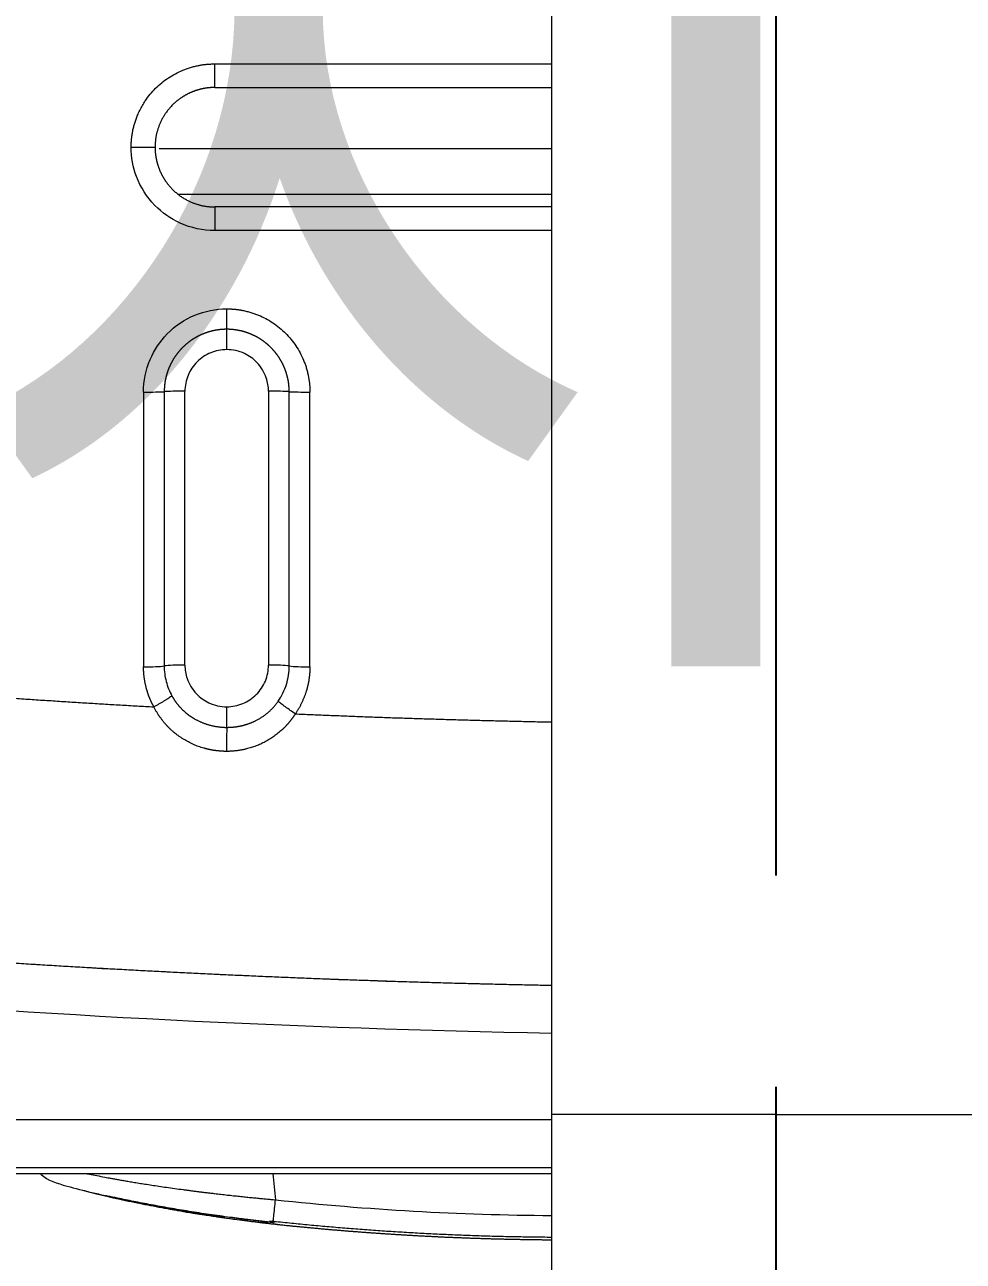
# Model space of a CAD drawing. Header units: millimetres. Extents: x 14183 to 14777, y -4239 to -3399.
# Drawn here: x 14384.29 to 14394.16, y -3508.41 to -3495.4 of the extents above; entities that cross this region are included whole.
import ezdxf

# ---------------------------------------------------------------- set-up
doc = ezdxf.new("R2010")
doc.units = ezdxf.units.MM
doc.header["$LTSCALE"] = 0.1
doc.linetypes.add('CENTER2', pattern=[28.575, 19.05, -3.175, 3.175, -3.175])
doc.linetypes.add('HIDDENX2', pattern=[19.05, 12.7, -6.35])
doc.layers.get('0').update_dxf_attribs({"lineweight": 15})
doc.layers.add('DIM', color=3, linetype='Continuous', lineweight=9)
doc.layers.add('HIDDEN', color=8, linetype='HIDDENX2')
doc.styles.get("Standard").update_dxf_attribs({"font": 'arial.ttf'})

msp = doc.modelspace()

# ---------------------------------------------------------------- linework, layer by layer
at = {"linetype": 'Continuous', "lineweight": 18, "extrusion": (-1.22465e-16, -1, 0)}
for p, q in [((14389.832, -3481.862), (14389.832, -3506.862)), ((14386.29, -3496.061), (14389.832, -3496.061)), ((14385.908, -3497.182), (14389.832, -3497.182)), ((14385.908, -3497.182), (14389.832, -3497.182)), ((14389.832, -3497.317), (14386.29, -3497.317)), ((14389.832, -3506.862), (14389.832, -3556.862)), ((14382.647, -3507.484), (14389.832, -3507.484))]:
    msp.add_line(p, q, dxfattribs=at)
at = {"linetype": 'Continuous', "lineweight": 13, "extrusion": (-1.22465e-16, -1, 0)}
for p, q in [((14386.29, -3496.061), (14386.29, -3495.813)), ((14386.29, -3495.813), (14389.832, -3495.813)), ((14385.705, -3496.701), (14389.832, -3496.701)), ((14385.705, -3496.701), (14389.832, -3496.701)), ((14386.29, -3497.317), (14386.29, -3497.566)), ((14389.832, -3497.566), (14386.29, -3497.566)), ((14385.758, -3499.26), (14385.758, -3502.145)), ((14385.976, -3502.136), (14385.976, -3499.256)), ((14386.855, -3499.256), (14386.855, -3502.136)), ((14387.073, -3502.145), (14387.073, -3499.26)), ((14392.194, -3506.862), (14389.832, -3506.862)), ((14392.194, -3506.862), (14394.557, -3506.862)), ((14389.832, -3506.92), (14382.647, -3506.92)), ((14389.832, -3507.422), (14382.647, -3507.422)), ((14382.647, -3507.484), (14389.832, -3507.484))]:
    msp.add_line(p, q, dxfattribs=at)
at = {"linetype": 'Continuous', "lineweight": 13, "extrusion": (0, 0, -1)}
for radius, start, end in [(125.608, 271.07774, 274.71432), (126.11, 271.07347, 274.71434)]:
    msp.add_arc((-14392.194, -3379.921), radius, start, end, dxfattribs=at)
at = {"linetype": 'Continuous', "lineweight": 18}
for centre, major_axis, ratio, start_param, end_param in [((14385.541, -3499.256), (0.251, 0), 0.034167, 4.712368, 5.759426), ((14387.291, -3499.256), (0.251, 0), 0.034167, 3.66532, 4.712413), ((14385.541, -3502.136), (-0.251, 0), 0.072499, 1.570859, 2.617999), ((14387.291, -3502.136), (-0.251, 0), 0.072499, 0.523584, 1.570727)]:
    msp.add_ellipse(centre, major_axis=major_axis, ratio=ratio, start_param=start_param, end_param=end_param, dxfattribs=at)
at = {"linetype": 'Continuous', "lineweight": 13}
for centre, major_axis, ratio, start_param, end_param in [((14385.542, -3496.689), (0, -75.378), 0.000021, 4.746564, 4.784953), ((14385.976, -3499.264), (-0.251, 0), 0.034167, 4.712389, 5.759585), ((14386.855, -3499.264), (-0.251, 0), 0.034167, 3.665202, 4.712389), ((14387.289, -3496.689), (0, 75.378), 0.000024, 4.639826, 4.67819), ((14385.976, -3502.154), (0.251, 0), 0.0725, 1.570796, 2.617993), ((14386.855, -3502.154), (0.251, 0), 0.0725, 0.523609, 1.570796)]:
    msp.add_ellipse(centre, major_axis=major_axis, ratio=ratio, start_param=start_param, end_param=end_param, dxfattribs=at)
for points, knots in [([(14385.411, -3496.689), (14385.411, -3496.687), (14385.411, -3496.682), (14385.411, -3496.674), (14385.411, -3496.667), (14385.411, -3496.659), (14385.412, -3496.652), (14385.412, -3496.644), (14385.412, -3496.637), (14385.413, -3496.629), (14385.413, -3496.622), (14385.414, -3496.615), (14385.415, -3496.607), (14385.415, -3496.6), (14385.416, -3496.592), (14385.417, -3496.585), (14385.418, -3496.577), (14385.419, -3496.57), (14385.42, -3496.563), (14385.421, -3496.555), (14385.422, -3496.548), (14385.424, -3496.54), (14385.425, -3496.533), (14385.426, -3496.526), (14385.43, -3496.507), (14385.437, -3496.476), (14385.448, -3496.435), (14385.462, -3496.394), (14385.479, -3496.349), (14385.501, -3496.301), (14385.528, -3496.251), (14385.563, -3496.194), (14385.609, -3496.132), (14385.667, -3496.068), (14385.731, -3496.011), (14385.801, -3495.959), (14385.875, -3495.915), (14385.94, -3495.884), (14385.994, -3495.864), (14386.035, -3495.85), (14386.076, -3495.839), (14386.109, -3495.831), (14386.133, -3495.827), (14386.147, -3495.824), (14386.161, -3495.822), (14386.175, -3495.82), (14386.19, -3495.818), (14386.204, -3495.817), (14386.218, -3495.816), (14386.233, -3495.815), (14386.247, -3495.814), (14386.261, -3495.813), (14386.276, -3495.813), (14386.285, -3495.813), (14386.29, -3495.813)], [0, 0, 0, 0, 0.005419, 0.010836, 0.016251, 0.021666, 0.027079, 0.032492, 0.037905, 0.043318, 0.048732, 0.054147, 0.059564, 0.064982, 0.070403, 0.075827, 0.081254, 0.086685, 0.092119, 0.097558, 0.103002, 0.108451, 0.113905, 0.119366, 0.124832, 0.156136, 0.187332, 0.218498, 0.249708, 0.291254, 0.332821, 0.37459, 0.437093, 0.499513, 0.56187, 0.624528, 0.687127, 0.74962, 0.780837, 0.812053, 0.843344, 0.874787, 0.88526, 0.895717, 0.906161, 0.916594, 0.927018, 0.937438, 0.947855, 0.958272, 0.968692, 0.979119, 0.989554, 1, 1, 1, 1]), ([(14386.416, -3498.389), (14386.418, -3498.389), (14386.423, -3498.389), (14386.431, -3498.389), (14386.438, -3498.389), (14386.446, -3498.39), (14386.453, -3498.39), (14386.46, -3498.39), (14386.468, -3498.391), (14386.475, -3498.391), (14386.483, -3498.392), (14386.49, -3498.392), (14386.498, -3498.393), (14386.505, -3498.394), (14386.512, -3498.394), (14386.52, -3498.395), (14386.527, -3498.396), (14386.535, -3498.397), (14386.542, -3498.398), (14386.549, -3498.399), (14386.557, -3498.4), (14386.564, -3498.402), (14386.571, -3498.403), (14386.579, -3498.404), (14386.598, -3498.408), (14386.628, -3498.415), (14386.67, -3498.426), (14386.71, -3498.44), (14386.764, -3498.46), (14386.828, -3498.491), (14386.902, -3498.535), (14386.971, -3498.586), (14387.035, -3498.644), (14387.093, -3498.708), (14387.144, -3498.777), (14387.188, -3498.851), (14387.219, -3498.916), (14387.24, -3498.969), (14387.253, -3499.01), (14387.265, -3499.051), (14387.272, -3499.084), (14387.276, -3499.108), (14387.279, -3499.122), (14387.281, -3499.136), (14387.283, -3499.15), (14387.285, -3499.164), (14387.286, -3499.179), (14387.288, -3499.193), (14387.289, -3499.207), (14387.29, -3499.222), (14387.29, -3499.236), (14387.291, -3499.25), (14387.291, -3499.26), (14387.291, -3499.264)], [0, 0, 0, 0, 0.005423, 0.010844, 0.016263, 0.02168, 0.027096, 0.032511, 0.037926, 0.043341, 0.048756, 0.054172, 0.05959, 0.065008, 0.070429, 0.075852, 0.081279, 0.086708, 0.092141, 0.097577, 0.103018, 0.108464, 0.113915, 0.119372, 0.124834, 0.15614, 0.187332, 0.218487, 0.24968, 0.311957, 0.374523, 0.437045, 0.499445, 0.561837, 0.624469, 0.687106, 0.749572, 0.780824, 0.812058, 0.843348, 0.87477, 0.885265, 0.895739, 0.906197, 0.91664, 0.927071, 0.937494, 0.94791, 0.958323, 0.968736, 0.979151, 0.989572, 1, 1, 1, 1]), ([(14386.416, -3498.604), (14386.414, -3498.604), (14386.409, -3498.604), (14386.403, -3498.604), (14386.397, -3498.604), (14386.391, -3498.605), (14386.384, -3498.605), (14386.378, -3498.605), (14386.372, -3498.606), (14386.365, -3498.606), (14386.359, -3498.607), (14386.353, -3498.607), (14386.347, -3498.608), (14386.341, -3498.608), (14386.334, -3498.609), (14386.328, -3498.61), (14386.322, -3498.611), (14386.316, -3498.612), (14386.31, -3498.613), (14386.303, -3498.614), (14386.297, -3498.615), (14386.291, -3498.616), (14386.285, -3498.617), (14386.279, -3498.618), (14386.273, -3498.62), (14386.267, -3498.621), (14386.261, -3498.623), (14386.255, -3498.624), (14386.249, -3498.626), (14386.243, -3498.627), (14386.237, -3498.629), (14386.231, -3498.63), (14386.225, -3498.632), (14386.219, -3498.634), (14386.214, -3498.636), (14386.208, -3498.638), (14386.202, -3498.64), (14386.196, -3498.642), (14386.19, -3498.644), (14386.185, -3498.646), (14386.179, -3498.648), (14386.173, -3498.65), (14386.168, -3498.653), (14386.162, -3498.655), (14386.156, -3498.657), (14386.151, -3498.66), (14386.145, -3498.662), (14386.14, -3498.665), (14386.134, -3498.667), (14386.129, -3498.67), (14386.123, -3498.673), (14386.118, -3498.675), (14386.113, -3498.678), (14386.107, -3498.681), (14386.102, -3498.684), (14386.097, -3498.687), (14386.091, -3498.689), (14386.086, -3498.692), (14386.081, -3498.696), (14386.076, -3498.699), (14386.071, -3498.702), (14386.066, -3498.705), (14386.061, -3498.708), (14386.056, -3498.711), (14386.051, -3498.715), (14386.046, -3498.718), (14386.041, -3498.721), (14386.036, -3498.725), (14386.031, -3498.728), (14386.026, -3498.732), (14386.021, -3498.735), (14386.017, -3498.739), (14386.012, -3498.742), (14386.007, -3498.746), (14386.003, -3498.75), (14385.998, -3498.754), (14385.994, -3498.757), (14385.989, -3498.761), (14385.985, -3498.765), (14385.98, -3498.769), (14385.976, -3498.773), (14385.971, -3498.777), (14385.967, -3498.781), (14385.963, -3498.785), (14385.959, -3498.789), (14385.954, -3498.793), (14385.95, -3498.797), (14385.946, -3498.801), (14385.942, -3498.805), (14385.938, -3498.809), (14385.934, -3498.814), (14385.93, -3498.818), (14385.926, -3498.822), (14385.922, -3498.827), (14385.919, -3498.831), (14385.915, -3498.835), (14385.911, -3498.84), (14385.907, -3498.844), (14385.904, -3498.849), (14385.9, -3498.853), (14385.897, -3498.858), (14385.893, -3498.862), (14385.89, -3498.867), (14385.886, -3498.872), (14385.883, -3498.876), (14385.879, -3498.881), (14385.876, -3498.886), (14385.873, -3498.89), (14385.87, -3498.895), (14385.866, -3498.9), (14385.863, -3498.905), (14385.86, -3498.909), (14385.857, -3498.914), (14385.854, -3498.919), (14385.851, -3498.924), (14385.848, -3498.929), (14385.846, -3498.934), (14385.843, -3498.939), (14385.84, -3498.944), (14385.837, -3498.949), (14385.835, -3498.954), (14385.832, -3498.959), (14385.829, -3498.964), (14385.827, -3498.969), (14385.824, -3498.974), (14385.822, -3498.979), (14385.82, -3498.984), (14385.817, -3498.989), (14385.815, -3498.994), (14385.813, -3498.999), (14385.81, -3499.005), (14385.808, -3499.01), (14385.806, -3499.015), (14385.804, -3499.02), (14385.802, -3499.025), (14385.8, -3499.03), (14385.798, -3499.036), (14385.796, -3499.041), (14385.794, -3499.046), (14385.793, -3499.051), (14385.791, -3499.057), (14385.789, -3499.062), (14385.788, -3499.067), (14385.786, -3499.073), (14385.784, -3499.078), (14385.783, -3499.083), (14385.781, -3499.089), (14385.78, -3499.094), (14385.779, -3499.099), (14385.777, -3499.105), (14385.776, -3499.11), (14385.775, -3499.115), (14385.774, -3499.121), (14385.772, -3499.126), (14385.771, -3499.131), (14385.77, -3499.137), (14385.769, -3499.142), (14385.768, -3499.147), (14385.767, -3499.153), (14385.766, -3499.158), (14385.766, -3499.164), (14385.765, -3499.169), (14385.764, -3499.174), (14385.763, -3499.18), (14385.763, -3499.185), (14385.762, -3499.19), (14385.762, -3499.196), (14385.761, -3499.201), (14385.761, -3499.207), (14385.76, -3499.212), (14385.76, -3499.217), (14385.76, -3499.223), (14385.759, -3499.228), (14385.759, -3499.233), (14385.759, -3499.239), (14385.759, -3499.244), (14385.759, -3499.249), (14385.758, -3499.255), (14385.758, -3499.258), (14385.758, -3499.26)], [0, 0, 0, 0, 0.006117, 0.012229, 0.018335, 0.024437, 0.030533, 0.036624, 0.042711, 0.048792, 0.054868, 0.060939, 0.067004, 0.073065, 0.07912, 0.085171, 0.091216, 0.097256, 0.103291, 0.10932, 0.115344, 0.121363, 0.127377, 0.133386, 0.139389, 0.145387, 0.151379, 0.157366, 0.163348, 0.169325, 0.175296, 0.181261, 0.187221, 0.193176, 0.199126, 0.20507, 0.211008, 0.216941, 0.222869, 0.228791, 0.234708, 0.240619, 0.246525, 0.252426, 0.258321, 0.264211, 0.270095, 0.275975, 0.281849, 0.287717, 0.293581, 0.299439, 0.305291, 0.311139, 0.316981, 0.322818, 0.328649, 0.334476, 0.340297, 0.346113, 0.351923, 0.357728, 0.363528, 0.369322, 0.375112, 0.380895, 0.386674, 0.392447, 0.398214, 0.403977, 0.409734, 0.415485, 0.421231, 0.426972, 0.432707, 0.438437, 0.444162, 0.449881, 0.455594, 0.461302, 0.467005, 0.472702, 0.478394, 0.484081, 0.489762, 0.495438, 0.501108, 0.506773, 0.512433, 0.518087, 0.523736, 0.52938, 0.535018, 0.540652, 0.54628, 0.551902, 0.557519, 0.563131, 0.568738, 0.57434, 0.579936, 0.585527, 0.591112, 0.596693, 0.602268, 0.607838, 0.613402, 0.618961, 0.624515, 0.630063, 0.635606, 0.641144, 0.646676, 0.652203, 0.657725, 0.663241, 0.668752, 0.674257, 0.679757, 0.685252, 0.690741, 0.696225, 0.701703, 0.707177, 0.712644, 0.718107, 0.723563, 0.729015, 0.734461, 0.739902, 0.745338, 0.750768, 0.756193, 0.761612, 0.767027, 0.772436, 0.777839, 0.783238, 0.788631, 0.794019, 0.799402, 0.80478, 0.810152, 0.815519, 0.820881, 0.826237, 0.831589, 0.836935, 0.842275, 0.847611, 0.852941, 0.858266, 0.863585, 0.8689, 0.874208, 0.879512, 0.88481, 0.890103, 0.89539, 0.900672, 0.905949, 0.91122, 0.916486, 0.921747, 0.927002, 0.932251, 0.937496, 0.942734, 0.947968, 0.953195, 0.958418, 0.963635, 0.968846, 0.974052, 0.979252, 0.984448, 0.989637, 0.994821, 1, 1, 1, 1]), ([(14387.073, -3499.26), (14387.073, -3499.258), (14387.073, -3499.254), (14387.073, -3499.247), (14387.073, -3499.241), (14387.072, -3499.234), (14387.072, -3499.228), (14387.072, -3499.221), (14387.071, -3499.215), (14387.071, -3499.208), (14387.07, -3499.202), (14387.07, -3499.195), (14387.069, -3499.189), (14387.068, -3499.182), (14387.068, -3499.176), (14387.067, -3499.169), (14387.066, -3499.162), (14387.065, -3499.156), (14387.064, -3499.149), (14387.062, -3499.143), (14387.061, -3499.136), (14387.06, -3499.13), (14387.059, -3499.123), (14387.057, -3499.117), (14387.056, -3499.11), (14387.054, -3499.104), (14387.052, -3499.097), (14387.051, -3499.091), (14387.049, -3499.085), (14387.047, -3499.078), (14387.045, -3499.072), (14387.043, -3499.065), (14387.041, -3499.059), (14387.039, -3499.052), (14387.037, -3499.046), (14387.035, -3499.04), (14387.032, -3499.033), (14387.03, -3499.027), (14387.028, -3499.021), (14387.025, -3499.014), (14387.023, -3499.008), (14387.02, -3499.002), (14387.017, -3498.996), (14387.014, -3498.989), (14387.012, -3498.983), (14387.009, -3498.977), (14387.006, -3498.971), (14387.003, -3498.965), (14386.999, -3498.959), (14386.996, -3498.953), (14386.993, -3498.947), (14386.99, -3498.941), (14386.986, -3498.935), (14386.983, -3498.929), (14386.979, -3498.923), (14386.976, -3498.917), (14386.972, -3498.911), (14386.968, -3498.905), (14386.965, -3498.899), (14386.961, -3498.893), (14386.957, -3498.888), (14386.953, -3498.882), (14386.949, -3498.876), (14386.945, -3498.871), (14386.94, -3498.865), (14386.936, -3498.86), (14386.932, -3498.854), (14386.928, -3498.849), (14386.923, -3498.843), (14386.919, -3498.838), (14386.914, -3498.832), (14386.909, -3498.827), (14386.905, -3498.822), (14386.9, -3498.817), (14386.895, -3498.811), (14386.89, -3498.806), (14386.885, -3498.801), (14386.88, -3498.796), (14386.875, -3498.791), (14386.87, -3498.786), (14386.865, -3498.781), (14386.86, -3498.777), (14386.855, -3498.772), (14386.849, -3498.767), (14386.844, -3498.762), (14386.838, -3498.758), (14386.833, -3498.753), (14386.827, -3498.749), (14386.822, -3498.744), (14386.816, -3498.74), (14386.81, -3498.735), (14386.805, -3498.731), (14386.799, -3498.727), (14386.793, -3498.723), (14386.787, -3498.719), (14386.781, -3498.715), (14386.775, -3498.711), (14386.769, -3498.707), (14386.763, -3498.703), (14386.756, -3498.699), (14386.75, -3498.695), (14386.744, -3498.692), (14386.738, -3498.688), (14386.731, -3498.685), (14386.725, -3498.681), (14386.718, -3498.678), (14386.712, -3498.674), (14386.705, -3498.671), (14386.699, -3498.668), (14386.692, -3498.665), (14386.685, -3498.662), (14386.678, -3498.659), (14386.672, -3498.656), (14386.665, -3498.653), (14386.658, -3498.65), (14386.651, -3498.648), (14386.644, -3498.645), (14386.637, -3498.642), (14386.63, -3498.64), (14386.623, -3498.638), (14386.616, -3498.635), (14386.609, -3498.633), (14386.602, -3498.631), (14386.595, -3498.629), (14386.588, -3498.627), (14386.58, -3498.625), (14386.573, -3498.623), (14386.566, -3498.621), (14386.558, -3498.62), (14386.551, -3498.618), (14386.544, -3498.617), (14386.536, -3498.615), (14386.529, -3498.614), (14386.522, -3498.613), (14386.514, -3498.612), (14386.507, -3498.61), (14386.499, -3498.609), (14386.492, -3498.608), (14386.484, -3498.608), (14386.477, -3498.607), (14386.469, -3498.606), (14386.461, -3498.606), (14386.454, -3498.605), (14386.446, -3498.605), (14386.439, -3498.604), (14386.431, -3498.604), (14386.423, -3498.604), (14386.418, -3498.604), (14386.416, -3498.604)], [0, 0, 0, 0, 0.006284, 0.012577, 0.018877, 0.025186, 0.031502, 0.037827, 0.044159, 0.0505, 0.056848, 0.063205, 0.069569, 0.075942, 0.082322, 0.08871, 0.095106, 0.101509, 0.107921, 0.11434, 0.120767, 0.127202, 0.133644, 0.140094, 0.146552, 0.153017, 0.15949, 0.165971, 0.172459, 0.178955, 0.185458, 0.19197, 0.198488, 0.205015, 0.211549, 0.21809, 0.22464, 0.231197, 0.237762, 0.244334, 0.250915, 0.257503, 0.264099, 0.270703, 0.277315, 0.283935, 0.290562, 0.297197, 0.303841, 0.310492, 0.317151, 0.323817, 0.330492, 0.337174, 0.343864, 0.350562, 0.357268, 0.363981, 0.370702, 0.377431, 0.384168, 0.390912, 0.397664, 0.404424, 0.411192, 0.417967, 0.42475, 0.43154, 0.438338, 0.445144, 0.451958, 0.458779, 0.465609, 0.472446, 0.47929, 0.486143, 0.493004, 0.499872, 0.506748, 0.513633, 0.520525, 0.527425, 0.534333, 0.541249, 0.548173, 0.555105, 0.562045, 0.568993, 0.575948, 0.582912, 0.589883, 0.596862, 0.603849, 0.610843, 0.617846, 0.624856, 0.631874, 0.638899, 0.645933, 0.652973, 0.660022, 0.667078, 0.674142, 0.681213, 0.688292, 0.695379, 0.702473, 0.709575, 0.716685, 0.723802, 0.730927, 0.73806, 0.7452, 0.752348, 0.759504, 0.766668, 0.77384, 0.78102, 0.788207, 0.795403, 0.802606, 0.809817, 0.817036, 0.824262, 0.831497, 0.838739, 0.845989, 0.853247, 0.860512, 0.867785, 0.875066, 0.882355, 0.889651, 0.896954, 0.904266, 0.911584, 0.918911, 0.926245, 0.933586, 0.940935, 0.948292, 0.955656, 0.963028, 0.970407, 0.977794, 0.985188, 0.99259, 1, 1, 1, 1]), ([(14385.649, -3502.575), (14385.648, -3502.573), (14385.646, -3502.569), (14385.642, -3502.562), (14385.639, -3502.555), (14385.635, -3502.549), (14385.632, -3502.542), (14385.628, -3502.535), (14385.625, -3502.528), (14385.622, -3502.521), (14385.619, -3502.514), (14385.616, -3502.508), (14385.613, -3502.501), (14385.61, -3502.494), (14385.607, -3502.487), (14385.604, -3502.48), (14385.601, -3502.473), (14385.598, -3502.466), (14385.596, -3502.459), (14385.593, -3502.451), (14385.591, -3502.444), (14385.588, -3502.437), (14385.586, -3502.43), (14385.583, -3502.423), (14385.581, -3502.415), (14385.579, -3502.408), (14385.577, -3502.401), (14385.575, -3502.394), (14385.572, -3502.386), (14385.57, -3502.379), (14385.568, -3502.369), (14385.565, -3502.357), (14385.562, -3502.343), (14385.559, -3502.328), (14385.556, -3502.314), (14385.553, -3502.299), (14385.551, -3502.285), (14385.549, -3502.27), (14385.547, -3502.256), (14385.545, -3502.241), (14385.544, -3502.227), (14385.543, -3502.212), (14385.542, -3502.198), (14385.541, -3502.183), (14385.541, -3502.168), (14385.541, -3502.159), (14385.541, -3502.154)], [0, 0, 0, 0, 0.017221, 0.034432, 0.051634, 0.068827, 0.086014, 0.103196, 0.120373, 0.137548, 0.154721, 0.171895, 0.189069, 0.206246, 0.223427, 0.240613, 0.257805, 0.275005, 0.292215, 0.309434, 0.326665, 0.343909, 0.361168, 0.378442, 0.395732, 0.413041, 0.430369, 0.447718, 0.465088, 0.482482, 0.499901, 0.533535, 0.567087, 0.600566, 0.633981, 0.667341, 0.700656, 0.733935, 0.767187, 0.800422, 0.83365, 0.866879, 0.900119, 0.93338, 0.96667, 1, 1, 1, 1]), ([(14385.758, -3502.145), (14385.758, -3502.2), (14385.765, -3502.255), (14385.786, -3502.334), (14385.794, -3502.361), (14385.815, -3502.412), (14385.827, -3502.437), (14385.84, -3502.461)], [0, 0, 0, 0, 0.5, 0.5, 0.75, 0.75, 1, 1, 1, 1]), ([(14386.957, -3502.516), (14386.976, -3502.489), (14386.993, -3502.46), (14387.022, -3502.401), (14387.034, -3502.37), (14387.063, -3502.276), (14387.073, -3502.21), (14387.073, -3502.145)], [0, 0, 0, 0, 0.25, 0.25, 0.5, 0.5, 1, 1, 1, 1]), ([(14387.291, -3502.154), (14387.291, -3502.156), (14387.291, -3502.161), (14387.29, -3502.169), (14387.29, -3502.177), (14387.29, -3502.184), (14387.29, -3502.192), (14387.289, -3502.199), (14387.289, -3502.207), (14387.289, -3502.214), (14387.288, -3502.222), (14387.287, -3502.229), (14387.287, -3502.237), (14387.286, -3502.244), (14387.285, -3502.252), (14387.284, -3502.259), (14387.283, -3502.266), (14387.282, -3502.274), (14387.281, -3502.281), (14387.28, -3502.289), (14387.279, -3502.296), (14387.278, -3502.303), (14387.276, -3502.311), (14387.275, -3502.318), (14387.274, -3502.326), (14387.272, -3502.333), (14387.271, -3502.34), (14387.269, -3502.348), (14387.267, -3502.355), (14387.265, -3502.362), (14387.264, -3502.369), (14387.262, -3502.377), (14387.26, -3502.384), (14387.258, -3502.391), (14387.256, -3502.399), (14387.254, -3502.406), (14387.251, -3502.415), (14387.247, -3502.427), (14387.242, -3502.441), (14387.237, -3502.455), (14387.232, -3502.468), (14387.227, -3502.482), (14387.221, -3502.495), (14387.215, -3502.509), (14387.209, -3502.522), (14387.203, -3502.535), (14387.197, -3502.548), (14387.19, -3502.561), (14387.183, -3502.574), (14387.176, -3502.587), (14387.169, -3502.599), (14387.161, -3502.612), (14387.153, -3502.624), (14387.145, -3502.637), (14387.14, -3502.645), (14387.137, -3502.649)], [0, 0, 0, 0, 0.014395, 0.028773, 0.043134, 0.057479, 0.07181, 0.086127, 0.100431, 0.114724, 0.129007, 0.14328, 0.157545, 0.171802, 0.186054, 0.2003, 0.214542, 0.228781, 0.243018, 0.257254, 0.27149, 0.285728, 0.299968, 0.314211, 0.328458, 0.342711, 0.356971, 0.371238, 0.385514, 0.399799, 0.414095, 0.428403, 0.442724, 0.457059, 0.471409, 0.485774, 0.500157, 0.528071, 0.555927, 0.583731, 0.611493, 0.63922, 0.666919, 0.694598, 0.722265, 0.749928, 0.777595, 0.805273, 0.832971, 0.860696, 0.888456, 0.916259, 0.944112, 0.972023, 1, 1, 1, 1]), ([(14382.119, -3502.325), (14382.148, -3502.327), (14382.207, -3502.332), (14382.295, -3502.34), (14382.384, -3502.347), (14382.472, -3502.355), (14382.56, -3502.362), (14382.648, -3502.369), (14382.736, -3502.376), (14382.825, -3502.383), (14382.913, -3502.39), (14383.001, -3502.397), (14383.089, -3502.404), (14383.178, -3502.411), (14383.266, -3502.418), (14383.354, -3502.425), (14383.442, -3502.431), (14383.531, -3502.438), (14383.619, -3502.444), (14383.707, -3502.451), (14383.795, -3502.457), (14383.884, -3502.463), (14383.972, -3502.47), (14384.06, -3502.476), (14384.148, -3502.482), (14384.237, -3502.488), (14384.325, -3502.494), (14384.413, -3502.5), (14384.502, -3502.506), (14384.59, -3502.511), (14384.678, -3502.517), (14384.766, -3502.523), (14384.855, -3502.528), (14384.943, -3502.534), (14385.031, -3502.539), (14385.12, -3502.545), (14385.208, -3502.55), (14385.296, -3502.555), (14385.384, -3502.56), (14385.473, -3502.565), (14385.561, -3502.57), (14385.62, -3502.574), (14385.649, -3502.575)], [0, 0, 0, 0, 0.025019, 0.050037, 0.075053, 0.100069, 0.125083, 0.150097, 0.175109, 0.20012, 0.22513, 0.250139, 0.275148, 0.300155, 0.325161, 0.350166, 0.37517, 0.400173, 0.425175, 0.450177, 0.475177, 0.500176, 0.525175, 0.550173, 0.57517, 0.600166, 0.625161, 0.650155, 0.675149, 0.700142, 0.725134, 0.750125, 0.775116, 0.800106, 0.825095, 0.850083, 0.875071, 0.900058, 0.925044, 0.95003, 0.975015, 1, 1, 1, 1]), ([(14385.84, -3502.461), (14385.835, -3502.464), (14385.83, -3502.467), (14385.819, -3502.475), (14385.812, -3502.479), (14385.799, -3502.488), (14385.792, -3502.492), (14385.776, -3502.502), (14385.768, -3502.507), (14385.751, -3502.517), (14385.742, -3502.523), (14385.724, -3502.533), (14385.715, -3502.539), (14385.696, -3502.549), (14385.686, -3502.555), (14385.668, -3502.565), (14385.658, -3502.57), (14385.649, -3502.575)], [0, 0, 0, 0, 0.125, 0.125, 0.25, 0.25, 0.375, 0.375, 0.5, 0.5, 0.625, 0.625, 0.75, 0.75, 0.875, 0.875, 1, 1, 1, 1]), ([(14386.414, -3503.043), (14386.411, -3503.043), (14386.406, -3503.043), (14386.398, -3503.043), (14386.39, -3503.043), (14386.382, -3503.042), (14386.375, -3503.042), (14386.367, -3503.042), (14386.359, -3503.041), (14386.351, -3503.041), (14386.343, -3503.04), (14386.336, -3503.039), (14386.328, -3503.039), (14386.32, -3503.038), (14386.312, -3503.037), (14386.305, -3503.036), (14386.297, -3503.035), (14386.29, -3503.034), (14386.282, -3503.033), (14386.274, -3503.032), (14386.267, -3503.03), (14386.259, -3503.029), (14386.252, -3503.028), (14386.244, -3503.026), (14386.237, -3503.025), (14386.229, -3503.023), (14386.222, -3503.021), (14386.214, -3503.02), (14386.207, -3503.018), (14386.199, -3503.016), (14386.192, -3503.014), (14386.184, -3503.012), (14386.16, -3503.005), (14386.12, -3502.993), (14386.065, -3502.971), (14386.012, -3502.945), (14385.974, -3502.923), (14385.948, -3502.907), (14385.936, -3502.899), (14385.923, -3502.891), (14385.911, -3502.882), (14385.898, -3502.873), (14385.886, -3502.864), (14385.875, -3502.854), (14385.863, -3502.845), (14385.852, -3502.835), (14385.84, -3502.825), (14385.829, -3502.815), (14385.818, -3502.805), (14385.808, -3502.795), (14385.797, -3502.784), (14385.787, -3502.773), (14385.777, -3502.762), (14385.767, -3502.751), (14385.757, -3502.74), (14385.748, -3502.728), (14385.739, -3502.716), (14385.73, -3502.704), (14385.721, -3502.692), (14385.712, -3502.68), (14385.703, -3502.668), (14385.695, -3502.655), (14385.687, -3502.642), (14385.679, -3502.629), (14385.671, -3502.616), (14385.664, -3502.603), (14385.656, -3502.589), (14385.652, -3502.58), (14385.649, -3502.575)], [0, 0, 0, 0, 0.008367, 0.016715, 0.025046, 0.033359, 0.041655, 0.049936, 0.058201, 0.066451, 0.074686, 0.082908, 0.091117, 0.099314, 0.107499, 0.115673, 0.123836, 0.13199, 0.140134, 0.14827, 0.156398, 0.164518, 0.172632, 0.18074, 0.188843, 0.196941, 0.205035, 0.213125, 0.221213, 0.229299, 0.237383, 0.245467, 0.25355, 0.316573, 0.379102, 0.44143, 0.503846, 0.520099, 0.536291, 0.552428, 0.568514, 0.584554, 0.600551, 0.616512, 0.63244, 0.64834, 0.664217, 0.680076, 0.69592, 0.711754, 0.727584, 0.743412, 0.759245, 0.775086, 0.790939, 0.806808, 0.822699, 0.838615, 0.854559, 0.870537, 0.886552, 0.902607, 0.918707, 0.934855, 0.951055, 0.967311, 0.983624, 1, 1, 1, 1]), ([(14385.84, -3502.461), (14385.841, -3502.463), (14385.843, -3502.466), (14385.846, -3502.472), (14385.849, -3502.477), (14385.853, -3502.483), (14385.856, -3502.488), (14385.86, -3502.494), (14385.864, -3502.5), (14385.867, -3502.506), (14385.871, -3502.512), (14385.876, -3502.518), (14385.88, -3502.524), (14385.884, -3502.53), (14385.889, -3502.536), (14385.894, -3502.542), (14385.899, -3502.548), (14385.904, -3502.555), (14385.909, -3502.561), (14385.914, -3502.567), (14385.92, -3502.573), (14385.926, -3502.58), (14385.932, -3502.586), (14385.938, -3502.592), (14385.952, -3502.607), (14385.975, -3502.629), (14386.009, -3502.656), (14386.045, -3502.681), (14386.073, -3502.698), (14386.094, -3502.71), (14386.106, -3502.716), (14386.119, -3502.722), (14386.131, -3502.728), (14386.144, -3502.734), (14386.156, -3502.739), (14386.169, -3502.744), (14386.182, -3502.749), (14386.195, -3502.754), (14386.207, -3502.758), (14386.22, -3502.762), (14386.233, -3502.766), (14386.246, -3502.769), (14386.259, -3502.772), (14386.272, -3502.775), (14386.285, -3502.778), (14386.298, -3502.78), (14386.312, -3502.782), (14386.325, -3502.784), (14386.338, -3502.786), (14386.351, -3502.787), (14386.364, -3502.789), (14386.377, -3502.789), (14386.39, -3502.79), (14386.403, -3502.791), (14386.411, -3502.791), (14386.416, -3502.791)], [0, 0, 0, 0, 0.008849, 0.017882, 0.027096, 0.036493, 0.046072, 0.055834, 0.065778, 0.075904, 0.086212, 0.096702, 0.107374, 0.118227, 0.129262, 0.140479, 0.151877, 0.163457, 0.175217, 0.187159, 0.199281, 0.211584, 0.224068, 0.236733, 0.249579, 0.312033, 0.374421, 0.436734, 0.498959, 0.518969, 0.538916, 0.5588, 0.578623, 0.598383, 0.618083, 0.637723, 0.657304, 0.676825, 0.696288, 0.715693, 0.73504, 0.75433, 0.773562, 0.792738, 0.811857, 0.830919, 0.849925, 0.868876, 0.887771, 0.906611, 0.925396, 0.944127, 0.962804, 0.981428, 1, 1, 1, 1]), ([(14386.416, -3502.791), (14386.418, -3502.791), (14386.422, -3502.791), (14386.429, -3502.791), (14386.436, -3502.79), (14386.443, -3502.79), (14386.449, -3502.79), (14386.456, -3502.79), (14386.463, -3502.789), (14386.47, -3502.789), (14386.478, -3502.788), (14386.485, -3502.787), (14386.492, -3502.787), (14386.499, -3502.786), (14386.507, -3502.785), (14386.514, -3502.784), (14386.522, -3502.783), (14386.529, -3502.782), (14386.537, -3502.78), (14386.544, -3502.779), (14386.552, -3502.778), (14386.56, -3502.776), (14386.567, -3502.774), (14386.575, -3502.773), (14386.583, -3502.771), (14386.591, -3502.769), (14386.599, -3502.767), (14386.607, -3502.764), (14386.615, -3502.762), (14386.623, -3502.76), (14386.631, -3502.757), (14386.639, -3502.754), (14386.647, -3502.751), (14386.655, -3502.748), (14386.664, -3502.745), (14386.672, -3502.742), (14386.68, -3502.739), (14386.688, -3502.735), (14386.697, -3502.732), (14386.705, -3502.728), (14386.713, -3502.724), (14386.728, -3502.716), (14386.749, -3502.705), (14386.776, -3502.689), (14386.803, -3502.672), (14386.828, -3502.653), (14386.848, -3502.637), (14386.862, -3502.624), (14386.871, -3502.616), (14386.88, -3502.607), (14386.889, -3502.598), (14386.898, -3502.59), (14386.906, -3502.581), (14386.914, -3502.572), (14386.922, -3502.562), (14386.93, -3502.553), (14386.937, -3502.544), (14386.944, -3502.535), (14386.951, -3502.525), (14386.955, -3502.519), (14386.957, -3502.516)], [0, 0, 0, 0, 0.01044, 0.020986, 0.031637, 0.042394, 0.053257, 0.064226, 0.0753, 0.086481, 0.097768, 0.109161, 0.120661, 0.132267, 0.14398, 0.155799, 0.167725, 0.179758, 0.191898, 0.204144, 0.216498, 0.228959, 0.241526, 0.254201, 0.266983, 0.279872, 0.292869, 0.305973, 0.319184, 0.332503, 0.345929, 0.359463, 0.373105, 0.386854, 0.400712, 0.414678, 0.428752, 0.442935, 0.457226, 0.471626, 0.486136, 0.500755, 0.550628, 0.60054, 0.650487, 0.700466, 0.750473, 0.770695, 0.790747, 0.810628, 0.830339, 0.849878, 0.869247, 0.888443, 0.907468, 0.92632, 0.945, 0.963507, 0.98184, 1, 1, 1, 1]), ([(14387.137, -3502.649), (14387.136, -3502.651), (14387.133, -3502.655), (14387.129, -3502.661), (14387.125, -3502.667), (14387.121, -3502.673), (14387.117, -3502.678), (14387.113, -3502.684), (14387.109, -3502.69), (14387.105, -3502.696), (14387.101, -3502.701), (14387.096, -3502.707), (14387.092, -3502.713), (14387.088, -3502.718), (14387.083, -3502.724), (14387.079, -3502.729), (14387.074, -3502.735), (14387.07, -3502.74), (14387.065, -3502.746), (14387.061, -3502.751), (14387.056, -3502.756), (14387.051, -3502.762), (14387.046, -3502.767), (14387.042, -3502.772), (14387.037, -3502.777), (14387.032, -3502.783), (14387.027, -3502.788), (14387.022, -3502.793), (14387.017, -3502.798), (14387.012, -3502.803), (14387.006, -3502.808), (14387.001, -3502.813), (14386.984, -3502.828), (14386.955, -3502.853), (14386.912, -3502.886), (14386.867, -3502.916), (14386.821, -3502.943), (14386.773, -3502.966), (14386.724, -3502.987), (14386.674, -3503.004), (14386.635, -3503.015), (14386.609, -3503.021), (14386.595, -3503.024), (14386.581, -3503.027), (14386.568, -3503.03), (14386.554, -3503.032), (14386.54, -3503.034), (14386.526, -3503.036), (14386.512, -3503.038), (14386.498, -3503.039), (14386.484, -3503.04), (14386.47, -3503.041), (14386.456, -3503.042), (14386.442, -3503.043), (14386.428, -3503.043), (14386.419, -3503.043), (14386.414, -3503.043)], [0, 0, 0, 0, 0.008243, 0.016484, 0.024723, 0.032962, 0.0412, 0.049438, 0.057677, 0.065917, 0.074158, 0.082401, 0.090647, 0.098895, 0.107147, 0.115403, 0.123663, 0.131929, 0.140199, 0.148476, 0.156759, 0.165049, 0.173346, 0.181651, 0.189965, 0.198288, 0.206619, 0.214961, 0.223314, 0.231677, 0.240052, 0.248438, 0.256837, 0.319915, 0.382741, 0.445537, 0.508531, 0.570028, 0.631538, 0.69329, 0.755515, 0.771902, 0.788259, 0.804588, 0.820895, 0.837184, 0.853458, 0.869722, 0.885981, 0.902238, 0.918499, 0.934767, 0.951046, 0.967342, 0.983659, 1, 1, 1, 1]), ([(14387.137, -3502.649), (14387.165, -3502.65), (14387.22, -3502.652), (14387.304, -3502.656), (14387.387, -3502.659), (14387.471, -3502.663), (14387.554, -3502.666), (14387.638, -3502.669), (14387.721, -3502.673), (14387.804, -3502.676), (14387.888, -3502.679), (14387.971, -3502.682), (14388.055, -3502.685), (14388.138, -3502.688), (14388.222, -3502.691), (14388.305, -3502.693), (14388.389, -3502.696), (14388.472, -3502.699), (14388.556, -3502.701), (14388.639, -3502.704), (14388.723, -3502.707), (14388.806, -3502.709), (14388.889, -3502.711), (14388.973, -3502.714), (14389.056, -3502.716), (14389.14, -3502.718), (14389.223, -3502.72), (14389.307, -3502.722), (14389.39, -3502.724), (14389.474, -3502.726), (14389.557, -3502.728), (14389.641, -3502.73), (14389.724, -3502.732), (14389.788, -3502.733), (14389.824, -3502.734), (14389.832, -3502.734)], [0, 0, 0, 0, 0.030982, 0.061963, 0.092943, 0.123923, 0.154901, 0.185879, 0.216857, 0.247833, 0.278809, 0.309785, 0.340759, 0.371733, 0.402707, 0.43368, 0.464652, 0.495624, 0.526595, 0.557565, 0.588535, 0.619505, 0.650474, 0.681442, 0.712411, 0.743378, 0.774346, 0.805312, 0.836279, 0.867245, 0.898211, 0.929176, 0.960141, 0.991106, 1, 1, 1, 1]), ([(14386.416, -3502.791), (14386.416, -3502.805), (14386.415, -3502.838), (14386.415, -3502.903), (14386.414, -3502.975), (14386.414, -3503.021), (14386.414, -3503.043)], [0, 0, 0, 0, 0.250004, 0.500009, 0.750013, 1, 1, 1, 1]), ([(14389.831, -3505.506), (14389.808, -3505.506), (14389.753, -3505.505), (14389.667, -3505.503), (14389.572, -3505.501), (14389.477, -3505.499), (14389.382, -3505.497), (14389.287, -3505.495), (14389.193, -3505.492), (14389.098, -3505.49), (14389.002, -3505.488), (14388.907, -3505.485), (14388.812, -3505.483), (14388.717, -3505.48), (14388.621, -3505.477), (14388.526, -3505.475), (14388.43, -3505.472), (14388.335, -3505.469), (14388.239, -3505.466), (14388.143, -3505.463), (14388.048, -3505.46), (14387.952, -3505.456), (14387.856, -3505.453), (14387.76, -3505.45), (14387.664, -3505.446), (14387.568, -3505.443), (14387.471, -3505.439), (14387.375, -3505.436), (14387.279, -3505.432), (14387.182, -3505.428), (14387.086, -3505.424), (14386.989, -3505.42), (14386.893, -3505.416), (14386.796, -3505.412), (14386.699, -3505.408), (14386.602, -3505.403), (14386.505, -3505.399), (14386.408, -3505.395), (14386.311, -3505.39), (14386.214, -3505.385), (14386.117, -3505.381), (14386.02, -3505.376), (14385.922, -3505.371), (14385.825, -3505.366), (14385.727, -3505.361), (14385.63, -3505.356), (14385.532, -3505.351), (14385.434, -3505.346), (14385.337, -3505.34), (14385.239, -3505.335), (14385.141, -3505.33), (14385.043, -3505.324), (14384.945, -3505.318), (14384.847, -3505.313), (14384.748, -3505.307), (14384.65, -3505.301), (14384.552, -3505.295), (14384.453, -3505.289), (14384.355, -3505.283), (14384.256, -3505.277), (14384.158, -3505.27), (14384.059, -3505.264), (14383.96, -3505.257), (14383.862, -3505.251), (14383.763, -3505.244), (14383.664, -3505.238), (14383.565, -3505.231), (14383.466, -3505.224), (14383.367, -3505.217), (14383.267, -3505.21), (14383.168, -3505.203), (14383.069, -3505.195), (14382.969, -3505.188), (14382.87, -3505.181), (14382.77, -3505.173), (14382.671, -3505.166), (14382.571, -3505.158), (14382.471, -3505.15), (14382.371, -3505.143), (14382.271, -3505.135), (14382.171, -3505.127), (14382.071, -3505.119), (14381.971, -3505.11), (14381.905, -3505.105), (14381.871, -3505.102)], [0, 0, 0, 0, 0.008824, 0.02069, 0.032565, 0.04445, 0.056344, 0.068247, 0.080159, 0.092081, 0.104012, 0.115952, 0.127901, 0.13986, 0.151828, 0.163805, 0.175792, 0.187787, 0.199792, 0.211807, 0.22383, 0.235863, 0.247905, 0.259956, 0.272017, 0.284087, 0.296166, 0.308255, 0.320352, 0.332459, 0.344575, 0.356701, 0.368836, 0.38098, 0.393133, 0.405296, 0.417468, 0.429649, 0.441839, 0.454039, 0.466248, 0.478466, 0.490693, 0.50293, 0.515176, 0.527431, 0.539696, 0.55197, 0.564253, 0.576545, 0.588847, 0.601158, 0.613478, 0.625807, 0.638146, 0.650494, 0.662851, 0.675218, 0.687593, 0.699978, 0.712373, 0.724776, 0.737189, 0.749611, 0.762043, 0.774483, 0.786933, 0.799392, 0.811861, 0.824339, 0.836826, 0.849322, 0.861827, 0.874342, 0.886866, 0.8994, 0.911942, 0.924494, 0.937055, 0.949626, 0.962205, 0.974794, 0.987393, 1, 1, 1, 1]), ([(14384.926, -3507.481), (14384.941, -3507.484), (14384.981, -3507.492), (14385.049, -3507.505), (14385.115, -3507.517), (14385.165, -3507.527), (14385.199, -3507.533), (14385.237, -3507.54), (14385.279, -3507.547), (14385.325, -3507.556), (14385.376, -3507.564), (14385.432, -3507.574), (14385.492, -3507.584), (14385.557, -3507.594), (14385.628, -3507.605), (14385.703, -3507.616), (14385.784, -3507.628), (14385.869, -3507.64), (14385.941, -3507.65), (14385.997, -3507.657), (14386.034, -3507.662), (14386.072, -3507.667), (14386.109, -3507.672), (14386.145, -3507.676), (14386.181, -3507.681), (14386.217, -3507.685), (14386.252, -3507.689), (14386.287, -3507.693), (14386.322, -3507.697), (14386.355, -3507.701), (14386.389, -3507.705), (14386.422, -3507.709), (14386.454, -3507.712), (14386.486, -3507.716), (14386.518, -3507.719), (14386.549, -3507.723), (14386.58, -3507.726), (14386.61, -3507.729), (14386.639, -3507.732), (14386.668, -3507.735), (14386.696, -3507.738), (14386.724, -3507.74), (14386.752, -3507.743), (14386.779, -3507.746), (14386.805, -3507.748), (14386.831, -3507.75), (14386.856, -3507.753), (14386.881, -3507.755), (14386.905, -3507.757), (14386.921, -3507.759), (14386.929, -3507.759)], [0, 0, 0, 0, 0.030235, 0.081884, 0.134585, 0.152586, 0.172624, 0.194694, 0.218788, 0.244899, 0.273011, 0.303108, 0.335166, 0.369159, 0.405051, 0.442805, 0.482369, 0.523686, 0.566682, 0.584506, 0.602059, 0.619342, 0.636358, 0.653108, 0.669594, 0.685819, 0.701782, 0.717486, 0.732933, 0.748122, 0.763057, 0.777738, 0.792165, 0.806342, 0.820268, 0.833945, 0.847374, 0.860557, 0.873494, 0.886188, 0.898639, 0.910848, 0.922817, 0.934548, 0.946041, 0.957299, 0.968322, 0.979112, 0.989671, 1, 1, 1, 1]), ([(14386.902, -3507.999), (14386.899, -3507.998), (14386.891, -3507.997), (14386.88, -3507.996), (14386.868, -3507.995), (14386.857, -3507.994), (14386.846, -3507.992), (14386.834, -3507.991), (14386.823, -3507.99), (14386.812, -3507.989), (14386.8, -3507.987), (14386.789, -3507.986), (14386.778, -3507.985), (14386.766, -3507.984), (14386.755, -3507.982), (14386.744, -3507.981), (14386.732, -3507.98), (14386.721, -3507.978), (14386.71, -3507.977), (14386.699, -3507.976), (14386.687, -3507.974), (14386.676, -3507.973), (14386.665, -3507.971), (14386.654, -3507.97), (14386.642, -3507.969), (14386.631, -3507.967), (14386.62, -3507.966), (14386.609, -3507.965), (14386.597, -3507.963), (14386.586, -3507.962), (14386.575, -3507.96), (14386.564, -3507.959), (14386.553, -3507.958), (14386.542, -3507.956), (14386.53, -3507.955), (14386.519, -3507.953), (14386.508, -3507.952), (14386.497, -3507.95), (14386.486, -3507.949), (14386.475, -3507.947), (14386.463, -3507.946), (14386.419, -3507.94), (14386.342, -3507.929), (14386.232, -3507.914), (14386.125, -3507.898), (14386.019, -3507.881), (14385.916, -3507.864), (14385.815, -3507.847), (14385.716, -3507.83), (14385.588, -3507.806), (14385.436, -3507.777), (14385.285, -3507.746), (14385.192, -3507.726), (14385.154, -3507.718), (14385.15, -3507.717)], [0, 0, 0, 0, 0.00575, 0.011498, 0.017243, 0.022985, 0.028726, 0.034464, 0.0402, 0.045935, 0.051668, 0.057399, 0.063128, 0.068857, 0.074584, 0.08031, 0.086035, 0.091759, 0.097483, 0.103206, 0.108929, 0.114651, 0.120373, 0.126095, 0.131817, 0.137539, 0.143262, 0.148985, 0.154709, 0.160433, 0.166158, 0.171885, 0.177612, 0.18334, 0.18907, 0.194802, 0.200535, 0.206269, 0.212006, 0.217744, 0.223485, 0.229228, 0.286623, 0.343844, 0.401017, 0.458268, 0.515399, 0.572307, 0.62912, 0.685963, 0.800153, 0.91371, 0.989736, 1, 1, 1, 1])]:
    msp.add_open_spline(points, degree=3, knots=knots, dxfattribs=at)
at = {"linetype": 'Continuous', "lineweight": 18}
for points, knots in [([(14386.29, -3496.061), (14386.288, -3496.061), (14386.284, -3496.061), (14386.278, -3496.061), (14386.271, -3496.061), (14386.265, -3496.062), (14386.258, -3496.062), (14386.252, -3496.062), (14386.245, -3496.063), (14386.238, -3496.063), (14386.231, -3496.064), (14386.224, -3496.064), (14386.217, -3496.065), (14386.21, -3496.066), (14386.203, -3496.067), (14386.196, -3496.068), (14386.189, -3496.069), (14386.182, -3496.07), (14386.174, -3496.072), (14386.167, -3496.073), (14386.159, -3496.075), (14386.152, -3496.076), (14386.144, -3496.078), (14386.136, -3496.08), (14386.129, -3496.082), (14386.121, -3496.084), (14386.113, -3496.086), (14386.105, -3496.089), (14386.097, -3496.091), (14386.089, -3496.094), (14386.081, -3496.097), (14386.073, -3496.1), (14386.065, -3496.103), (14386.057, -3496.106), (14386.049, -3496.109), (14386.041, -3496.113), (14386.033, -3496.116), (14386.024, -3496.12), (14386.016, -3496.124), (14386.008, -3496.128), (14386, -3496.132), (14385.991, -3496.137), (14385.983, -3496.141), (14385.975, -3496.146), (14385.967, -3496.151), (14385.958, -3496.156), (14385.95, -3496.161), (14385.942, -3496.166), (14385.934, -3496.172), (14385.926, -3496.178), (14385.917, -3496.184), (14385.909, -3496.19), (14385.901, -3496.196), (14385.893, -3496.202), (14385.885, -3496.209), (14385.877, -3496.216), (14385.869, -3496.223), (14385.861, -3496.23), (14385.854, -3496.237), (14385.844, -3496.247), (14385.832, -3496.259), (14385.819, -3496.274), (14385.806, -3496.289), (14385.794, -3496.304), (14385.782, -3496.319), (14385.772, -3496.334), (14385.761, -3496.35), (14385.752, -3496.365), (14385.743, -3496.381), (14385.734, -3496.396), (14385.727, -3496.412), (14385.719, -3496.427), (14385.712, -3496.442), (14385.706, -3496.458), (14385.7, -3496.473), (14385.695, -3496.488), (14385.69, -3496.503), (14385.686, -3496.517), (14385.682, -3496.532), (14385.678, -3496.546), (14385.675, -3496.56), (14385.672, -3496.574), (14385.67, -3496.588), (14385.668, -3496.602), (14385.666, -3496.615), (14385.665, -3496.628), (14385.664, -3496.641), (14385.663, -3496.653), (14385.662, -3496.665), (14385.662, -3496.677), (14385.662, -3496.685), (14385.662, -3496.689)], [0, 0, 0, 0, 0.006297, 0.012675, 0.019135, 0.025677, 0.0323, 0.039004, 0.04579, 0.052658, 0.059607, 0.066637, 0.073749, 0.080943, 0.088218, 0.095575, 0.103013, 0.110532, 0.118134, 0.125816, 0.133581, 0.141426, 0.149354, 0.157362, 0.165453, 0.173625, 0.181878, 0.190213, 0.198629, 0.207127, 0.215707, 0.224368, 0.23311, 0.241934, 0.25084, 0.259827, 0.268896, 0.278046, 0.287277, 0.296591, 0.305985, 0.315462, 0.325019, 0.334659, 0.344379, 0.354182, 0.364066, 0.374031, 0.384078, 0.394206, 0.404416, 0.414708, 0.425081, 0.435535, 0.446072, 0.456689, 0.467388, 0.478169, 0.489031, 0.499975, 0.52039, 0.54052, 0.560364, 0.579923, 0.599195, 0.618182, 0.636884, 0.655299, 0.673429, 0.691273, 0.708832, 0.726104, 0.743091, 0.759793, 0.776208, 0.792338, 0.808182, 0.82374, 0.839013, 0.854, 0.868701, 0.883117, 0.897247, 0.911091, 0.924649, 0.937922, 0.950909, 0.96361, 0.976026, 0.988156, 1, 1, 1, 1]), ([(14386.29, -3497.566), (14386.165, -3497.566), (14385.931, -3497.515), (14385.636, -3497.308), (14385.452, -3497.02), (14385.411, -3496.794), (14385.411, -3496.689)], [0, 0, 0, 0, 0.271132, 0.508504, 0.771161, 1, 1, 1, 1]), ([(14385.662, -3496.689), (14385.662, -3496.691), (14385.662, -3496.695), (14385.662, -3496.702), (14385.662, -3496.708), (14385.662, -3496.715), (14385.663, -3496.721), (14385.663, -3496.728), (14385.664, -3496.734), (14385.664, -3496.741), (14385.665, -3496.748), (14385.665, -3496.755), (14385.666, -3496.762), (14385.667, -3496.769), (14385.668, -3496.776), (14385.669, -3496.783), (14385.67, -3496.79), (14385.671, -3496.798), (14385.673, -3496.805), (14385.674, -3496.813), (14385.676, -3496.82), (14385.677, -3496.828), (14385.679, -3496.835), (14385.681, -3496.843), (14385.683, -3496.851), (14385.685, -3496.858), (14385.687, -3496.866), (14385.69, -3496.874), (14385.692, -3496.882), (14385.695, -3496.89), (14385.698, -3496.898), (14385.701, -3496.906), (14385.704, -3496.914), (14385.707, -3496.922), (14385.71, -3496.93), (14385.714, -3496.939), (14385.717, -3496.947), (14385.721, -3496.955), (14385.725, -3496.963), (14385.729, -3496.971), (14385.733, -3496.98), (14385.738, -3496.988), (14385.742, -3496.996), (14385.747, -3497.004), (14385.752, -3497.013), (14385.757, -3497.021), (14385.762, -3497.029), (14385.767, -3497.037), (14385.773, -3497.046), (14385.779, -3497.054), (14385.785, -3497.062), (14385.791, -3497.07), (14385.797, -3497.078), (14385.803, -3497.086), (14385.81, -3497.094), (14385.817, -3497.102), (14385.824, -3497.11), (14385.831, -3497.118), (14385.838, -3497.126), (14385.848, -3497.136), (14385.86, -3497.147), (14385.875, -3497.161), (14385.89, -3497.173), (14385.905, -3497.185), (14385.92, -3497.197), (14385.935, -3497.208), (14385.951, -3497.218), (14385.966, -3497.227), (14385.982, -3497.236), (14385.997, -3497.245), (14386.013, -3497.253), (14386.028, -3497.26), (14386.043, -3497.267), (14386.059, -3497.273), (14386.074, -3497.279), (14386.089, -3497.284), (14386.104, -3497.289), (14386.118, -3497.293), (14386.133, -3497.297), (14386.147, -3497.301), (14386.161, -3497.304), (14386.175, -3497.307), (14386.189, -3497.309), (14386.203, -3497.311), (14386.216, -3497.313), (14386.229, -3497.314), (14386.242, -3497.315), (14386.254, -3497.316), (14386.266, -3497.317), (14386.278, -3497.317), (14386.286, -3497.317), (14386.29, -3497.317)], [0, 0, 0, 0, 0.006299, 0.01268, 0.019141, 0.025685, 0.03231, 0.039016, 0.045804, 0.052674, 0.059625, 0.066657, 0.073771, 0.080966, 0.088243, 0.095602, 0.103042, 0.110563, 0.118166, 0.12585, 0.133616, 0.141463, 0.149392, 0.157402, 0.165494, 0.173667, 0.181922, 0.190259, 0.198676, 0.207176, 0.215756, 0.224419, 0.233162, 0.241988, 0.250894, 0.259883, 0.268952, 0.278104, 0.287336, 0.296651, 0.306046, 0.315523, 0.325082, 0.334722, 0.344444, 0.354247, 0.364132, 0.374098, 0.384146, 0.394275, 0.404486, 0.414778, 0.425151, 0.435606, 0.446143, 0.456761, 0.467461, 0.478242, 0.489105, 0.500049, 0.52046, 0.540586, 0.560427, 0.579982, 0.599251, 0.618234, 0.636932, 0.655345, 0.673472, 0.691313, 0.708868, 0.726138, 0.743122, 0.759821, 0.776234, 0.792362, 0.808203, 0.82376, 0.83903, 0.854015, 0.868715, 0.883128, 0.897257, 0.911099, 0.924656, 0.937927, 0.950913, 0.963613, 0.976028, 0.988157, 1, 1, 1, 1]), ([(14385.541, -3499.264), (14385.541, -3499.147), (14385.587, -3498.922), (14385.78, -3498.631), (14386.068, -3498.435), (14386.301, -3498.389), (14386.416, -3498.389)], [0, 0, 0, 0, 0.25564, 0.491836, 0.748341, 1, 1, 1, 1]), ([(14386.416, -3498.818), (14386.358, -3498.818), (14386.243, -3498.84), (14386.097, -3498.938), (14385.999, -3499.084), (14385.976, -3499.199), (14385.976, -3499.256)], [0, 0, 0, 0, 0.249816, 0.499732, 0.749812, 1, 1, 1, 1]), ([(14386.855, -3499.256), (14386.855, -3499.208), (14386.837, -3499.097), (14386.749, -3498.952), (14386.599, -3498.844), (14386.48, -3498.818), (14386.416, -3498.818)], [0, 0, 0, 0, 0.207715, 0.484525, 0.721099, 1, 1, 1, 1]), ([(14385.976, -3502.136), (14385.976, -3502.183), (14385.994, -3502.294), (14386.082, -3502.439), (14386.233, -3502.547), (14386.351, -3502.574), (14386.416, -3502.574)], [0, 0, 0, 0, 0.207693, 0.48444, 0.721051, 1, 1, 1, 1]), ([(14386.416, -3502.574), (14386.473, -3502.574), (14386.588, -3502.551), (14386.735, -3502.453), (14386.833, -3502.308), (14386.855, -3502.193), (14386.855, -3502.136)], [0, 0, 0, 0, 0.249736, 0.499634, 0.749744, 1, 1, 1, 1]), ([(14384.459, -3507.486), (14384.461, -3507.488), (14384.528, -3507.558), (14384.708, -3507.607), (14384.94, -3507.672), (14385.107, -3507.707), (14385.158, -3507.717)], [0, 0, 0, 0, 0.016149, 0.486675, 0.853076, 1, 1, 1, 1]), ([(14384.912, -3507.661), (14384.918, -3507.662), (14384.939, -3507.668), (14384.978, -3507.678), (14385.032, -3507.692), (14385.091, -3507.706), (14385.149, -3507.72), (14385.207, -3507.734), (14385.262, -3507.746), (14385.32, -3507.759), (14385.381, -3507.772), (14385.459, -3507.788), (14385.555, -3507.807), (14385.671, -3507.83), (14385.783, -3507.85), (14385.887, -3507.869), (14385.984, -3507.885), (14386.083, -3507.902), (14386.184, -3507.918), (14386.287, -3507.933), (14386.392, -3507.948), (14386.498, -3507.963), (14386.578, -3507.974), (14386.63, -3507.98), (14386.654, -3507.983), (14386.678, -3507.986), (14386.703, -3507.989), (14386.727, -3507.992), (14386.751, -3507.995), (14386.775, -3507.998), (14386.799, -3508.001), (14386.824, -3508.004), (14386.848, -3508.006), (14386.872, -3508.009), (14386.897, -3508.012), (14386.921, -3508.015), (14386.945, -3508.017), (14386.97, -3508.02), (14386.994, -3508.023), (14387.019, -3508.025), (14387.035, -3508.027), (14387.043, -3508.028)], [0, 0, 0, 0, 0.015768, 0.05652, 0.097332, 0.1383, 0.179521, 0.211965, 0.244437, 0.276987, 0.309663, 0.342513, 0.397314, 0.452039, 0.506898, 0.547894, 0.588809, 0.629728, 0.67074, 0.712042, 0.753207, 0.794322, 0.835473, 0.844648, 0.853815, 0.862973, 0.872124, 0.881269, 0.890408, 0.899543, 0.908674, 0.917802, 0.926929, 0.936055, 0.945182, 0.95431, 0.963439, 0.972573, 0.98171, 0.990852, 1, 1, 1, 1]), ([(14385.158, -3507.717), (14385.255, -3507.739), (14385.537, -3507.799), (14386.142, -3507.906), (14386.646, -3507.971), (14386.924, -3508.001)], [0, 0, 0, 0, 0.221532, 0.595729, 1, 1, 1, 1]), ([(14385.717, -3507.834), (14385.774, -3507.847), (14385.983, -3507.889), (14386.459, -3507.961), (14386.853, -3508.008), (14387.065, -3508.03)], [0, 0, 0, 0, 0.164755, 0.574122, 1, 1, 1, 1]), ([(14387.043, -3508.028), (14387.056, -3508.029), (14387.083, -3508.032), (14387.122, -3508.036), (14387.162, -3508.04), (14387.202, -3508.043), (14387.241, -3508.047), (14387.281, -3508.051), (14387.321, -3508.055), (14387.361, -3508.058), (14387.4, -3508.062), (14387.44, -3508.066), (14387.48, -3508.069), (14387.519, -3508.073), (14387.559, -3508.076), (14387.599, -3508.079), (14387.638, -3508.083), (14387.678, -3508.086), (14387.718, -3508.089), (14387.757, -3508.092), (14387.797, -3508.095), (14387.837, -3508.098), (14387.877, -3508.101), (14387.916, -3508.104), (14387.956, -3508.107), (14387.996, -3508.11), (14388.035, -3508.112), (14388.075, -3508.115), (14388.115, -3508.118), (14388.154, -3508.12), (14388.194, -3508.123), (14388.234, -3508.125), (14388.274, -3508.128), (14388.313, -3508.13), (14388.353, -3508.132), (14388.393, -3508.135), (14388.433, -3508.137), (14388.472, -3508.139), (14388.512, -3508.141), (14388.552, -3508.143), (14388.591, -3508.145), (14388.631, -3508.147), (14388.671, -3508.149), (14388.711, -3508.151), (14388.75, -3508.152), (14388.79, -3508.154), (14388.83, -3508.156), (14388.869, -3508.157), (14388.909, -3508.159), (14388.949, -3508.16), (14388.989, -3508.162), (14389.028, -3508.163), (14389.068, -3508.164), (14389.108, -3508.166), (14389.147, -3508.167), (14389.187, -3508.168), (14389.227, -3508.169), (14389.267, -3508.17), (14389.306, -3508.171), (14389.346, -3508.172), (14389.386, -3508.173), (14389.425, -3508.174), (14389.465, -3508.175), (14389.505, -3508.175), (14389.545, -3508.176), (14389.584, -3508.177), (14389.624, -3508.177), (14389.664, -3508.178), (14389.703, -3508.178), (14389.743, -3508.179), (14389.783, -3508.179), (14389.812, -3508.179), (14389.829, -3508.179), (14389.832, -3508.179)], [0, 0, 0, 0, 0.014268, 0.028535, 0.042801, 0.057067, 0.071331, 0.085595, 0.099857, 0.114119, 0.12838, 0.14264, 0.156899, 0.171157, 0.185415, 0.199671, 0.213927, 0.228181, 0.242435, 0.256688, 0.27094, 0.285191, 0.299441, 0.31369, 0.327939, 0.342186, 0.356433, 0.370679, 0.384924, 0.399168, 0.413411, 0.427653, 0.441894, 0.456134, 0.470374, 0.484612, 0.49885, 0.513087, 0.527323, 0.541558, 0.555792, 0.570025, 0.584258, 0.598489, 0.61272, 0.626949, 0.641178, 0.655406, 0.669633, 0.683859, 0.698084, 0.712309, 0.726532, 0.740755, 0.754976, 0.769197, 0.783417, 0.797636, 0.811854, 0.826071, 0.840288, 0.854503, 0.868718, 0.882931, 0.897144, 0.911356, 0.925567, 0.939777, 0.953986, 0.968195, 0.982402, 0.996608, 1, 1, 1, 1])]:
    msp.add_open_spline(points, degree=3, knots=knots, dxfattribs=at)
at = {"linetype": 'Continuous', "lineweight": 13}
for points, weights in [([(14385.411, -3496.689), (14385.558, -3496.689), (14385.662, -3496.689), (14385.662, -3496.689)], [0.999999999991, 0.804838899632, 0.804737906417, 0.999697020346]), ([(14386.416, -3498.604), (14386.416, -3498.56), (14386.416, -3498.481), (14386.416, -3498.389)], [1.00000005238, 0.910200666199, 0.910200648743, 1.00000000001]), ([(14386.416, -3498.818), (14386.416, -3498.728), (14386.416, -3498.649), (14386.416, -3498.604)], [0.999999999991, 0.873762674533, 0.832007218146, 0.874733630831]), ([(14386.416, -3502.791), (14386.416, -3502.736), (14386.416, -3502.657), (14386.416, -3502.574)], [0.844544725741, 0.822012909054, 0.873831333819, 1.00000000004])]:
    msp.add_rational_spline(points, weights, degree=3, dxfattribs=at)
for points in [[(14387.137, -3502.649), (14387.12, -3502.637), (14387.084, -3502.612), (14387.032, -3502.575), (14386.988, -3502.541), (14386.966, -3502.523), (14386.957, -3502.516)], [(14386.899, -3507.485), (14386.909, -3507.576), (14386.919, -3507.668), (14386.929, -3507.759)]]:
    msp.add_open_spline(points, degree=3, dxfattribs=at)
at = {"linetype": 'Continuous', "lineweight": 18}
for points, degree in [([(14385.2, -3507.732), (14385.35, -3507.766), (14385.522, -3507.8), (14385.717, -3507.834)], 3), ([(14386.902, -3507.999), (14386.902, -3508), (14386.903, -3507.993), (14386.909, -3507.94), (14386.919, -3507.852), (14386.926, -3507.789), (14386.929, -3507.759)], 3), ([(14386.929, -3507.759), (14387.897, -3507.863), (14388.864, -3507.918), (14389.832, -3507.924)], 3), ([(14386.867, -3507.98), (14388.349, -3508.141), (14389.832, -3508.151)], 2)]:
    msp.add_open_spline(points, degree=degree, dxfattribs=at)
at = {"layer": 'HIDDEN', "color": 1, "linetype": 'CENTER2', "ltscale": 7, "extrusion": (-1.22465e-16, -1, 0)}
msp.add_line((14392.194, -3604.362), (14392.194, -3451.56), dxfattribs=at)

# ---------------------------------------------------------------- texts
at = {"layer": 'DIM', "insert": (14530.455, -3515.988), "char_height": 8.29406, "attachment_point": 9}
msp.add_mtext('{\\fGulim|b0|i0|c129|p50;제품 설치 높이는 설치 환경을 고려하여 \\P조정 및 설치 하시기 바랍니다}', dxfattribs=at)

doc.saveas('drawing.dxf')
